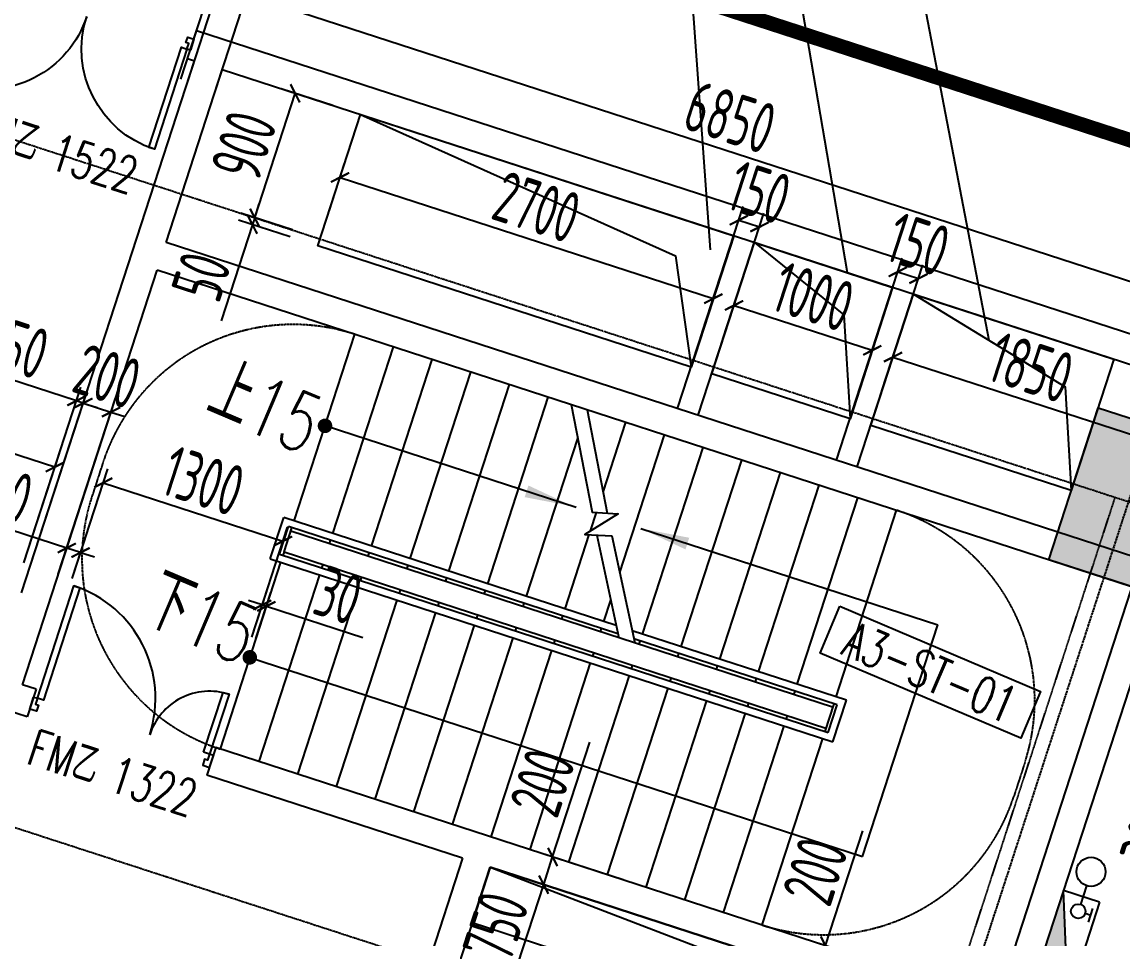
# Model space of a CAD drawing. Extents: x 11778731 to 12007717, y -6694179 to -6363962.
# Drawn here: x 11915117 to 11922685, y -6389987 to -6383683 of the extents above; entities that cross this region are included whole.
import ezdxf
from ezdxf.enums import TextEntityAlignment as Align
from ezdxf.xclip import XClip

# ---------------------------------------------------------------- set-up
doc = ezdxf.new("R2010")
doc.units = 0
doc.header["$LTSCALE"] = 10
doc.header["$MEASUREMENT"] = 0
doc.header["$XCLIPFRAME"] = 0
for name, pattern in [('A3-RG-axis-100$0$CENTER', [2, 1.25, -0.25, 0.25, -0.25]), ('A3-RI-3F$0$DASHED2', [0.375, 0.25, -0.125]), ('A3-RV-3F$0$HIDDEN2', [0.1875, 0.125, -0.0625]), ('DASHED2', [0.375, 0.25, -0.125])]:
    doc.linetypes.add(name, pattern=pattern)
for name, color, linetype in [('A-CLOD', 200, 'Continuous'), ('A3-RB-3F-100$0$A-DIMS-100', 1, 'Continuous'), ('A3-RG-axis-100$0$A-GRID', 1, 'A3-RG-axis-100$0$CENTER'), ('A3-RI-3F$0$$7$A-DIMS-100', 1, 'Continuous'), ('A3-RI-3F$0$A-DOOR', 32, 'Continuous'), ('A3-RI-3F$0$A-WALL', 7, 'Continuous'), ('A3-RM-3F$0$0P-FE-FH-P', 41, 'A3-RM-3F$0$YJdef_FE-FH_LINE_F'), ('A3-RM-3F$0$0P-FE-FH-V', 141, 'Continuous'), ('A3-RM-3F$0$0P-FE-HY', 141, 'Continuous'), ('A3-RM-3F$0$A-EQPM', 55, 'Continuous'), ('A3-RS-1F$0$A-HATH-GRAY', 8, 'Continuous'), ('A3-RS-1F$0$A-WALL', 7, 'Continuous'), ('A3-RV-3F$0$A-STRS', 50, 'Continuous'), ('A3-RV-3F$0$A-STRS-HRAL', 80, 'Continuous'), ('A3-RV-3F$0$A-SYMB-STRS', 1, 'Continuous'), ('A3-SYMB-3F-100$0$A-SYMB', 4, 'Continuous'), ('A3-SYMB-3F-100$0$A-SYMB-DOOR', 3, 'Continuous'), ('A3-SYMB-3F-100$0$A-SYMB-DOOR1', 3, 'Continuous'), ('A3-SYMB-3F-100$0$A-SYMB-DOOR2', 3, 'Continuous'), ('A3-SYMB-3F-100$0$A-SYMB-DOOR3', 3, 'Continuous'), ('A3-SYMB-3F-100$0$A-SYMB-NAME', 4, 'Continuous'), ('A3-SYMB-3F-100$0$A-SYMB-NAME-E', 4, 'Continuous'), ('A3-SYMB-3F-100$0$A-SYMB-NUMB-T', 4, 'Continuous'), ('A3-SYMB-3F-100$0$A-SYMB-STRS', 1, 'Continuous')]:
    doc.layers.add(name, color=color, linetype=linetype)
doc.layers.add('A3-RI-3F$0$A-X-CHEK', color=6, linetype='A3-RI-3F$0$DASHED2', plot=False)
doc.styles.add('A3-RB-3F-100$0$XD2008', font='xd-hzs.shx', dxfattribs={"width": 0.7, "bigfont": 'xd-hztxt.shx'})
doc.styles.add('A3-RM-3F$0$hz1', font='hzs.shx', dxfattribs={"width": 0.75, "bigfont": 'hztxt.shx'})
doc.styles.add('A3-SYMB-3F-100$0$ECADI-TXT', font='simplex.shx', dxfattribs={"bigfont": 'hztxt.shx'})
doc.styles.add('A3-SYMB-3F-100$0$XD2008', font='hzs.shx', dxfattribs={"width": 0.7, "bigfont": 'hztxt.shx'})
doc.linetypes.add('A3-RM-3F$0$YJdef_FE-FH_LINE_F', pattern='A,4,-0.2,["F",A3-RM-3F$0$hz1,S=0.2,R=0,X=-0.1,Y=-0.1],-0.1', length=4.3)
doc.dimstyles.new('A3-RB-3F-100$0$XD100$0', dxfattribs={"dimscale": 100, "dimtxt": 3.5, "dimasz": 1, "dimexe": 1, "dimexo": 2, "dimgap": 0.5, "dimtad": 1, "dimdec": 0, "dimdsep": 46, "dimtxsty": 'A3-RB-3F-100$0$XD2008', "dimblk1": 'A3-RB-3F-100$0$_ARCHTICK', "dimblk2": 'A3-RB-3F-100$0$_ARCHTICK', "dimsah": 1, "dimcen": 2.5, "dimclrt": 4, "dimaunit": 1, "dimadec": 0, "dimazin": 0, "dimtfac": 1, "dimtdec": 0, "dimtix": 1, "dimtmove": 0, "dimatfit": 3, "dimfxl": 0, "dimtolj": 1, "dimtzin": 0, "dimarcsym": 0})

# ---------------------------------------------------------------- blocks, each defined once
blk = doc.blocks.new('A3-RV-3F')
at = {"layer": 'A3-RV-3F$0$A-STRS'}
for p, q in [((11916989.6, -6387116.2), (11917406.8, -6385832.3)), ((11917255.9, -6387202.7), (11917673.1, -6385918.8)), ((11917522.2, -6387289.3), (11917939.4, -6386005.3)), ((11917788.5, -6387375.8), (11918205.7, -6386091.9)), ((11918054.8, -6387462.3), (11918472, -6386178.4)), ((11918321.1, -6387548.8), (11918738.2, -6386264.9)), ((11919114.8, -6386918.1), (11919270.8, -6386438)), ((11918587.4, -6387635.4), (11918940.3, -6386549.1)), ((11919229.7, -6387470.7), (11919537.1, -6386524.5)), ((11919386.2, -6387894.9), (11919803.4, -6386611)), ((11919652.5, -6387981.5), (11920069.7, -6386697.5)), ((11919918.8, -6388068), (11920336, -6386784)), ((11920185.1, -6388154.5), (11920602.3, -6386870.5)), ((11920451.4, -6388241), (11920868.6, -6386957.1)), ((11919028, -6387185.4), (11919069.1, -6387059)), ((11920717.7, -6388327.6), (11921134.9, -6387043.6)), ((11916920.1, -6387330.2), (11916974.1, -6387163.8)), ((11920694.6, -6388398.9), (11916966.4, -6387187.6)), ((11917232.7, -6387274.1), (11917240.4, -6387250.3)), ((11918853.7, -6387721.9), (11919019.7, -6387210.9)), ((11916920.1, -6387330.2), (11916912.3, -6387354)), ((11916920.1, -6387330.2), (11920648.2, -6388541.6)), ((11917499, -6387360.6), (11917506.7, -6387336.8)), ((11916896.9, -6387401.5), (11916479.7, -6388685.5)), ((11917186.4, -6387416.7), (11917178.6, -6387440.5)), ((11917163.2, -6387488.1), (11916746, -6388772)), ((11917765.3, -6387447.1), (11917773, -6387423.3)), ((11917452.6, -6387503.3), (11917444.9, -6387527)), ((11918031.6, -6387533.6), (11918039.3, -6387509.9)), ((11917429.5, -6387574.6), (11917012.3, -6388858.5)), ((11917718.9, -6387589.8), (11917711.2, -6387613.6)), ((11918297.9, -6387620.2), (11918305.6, -6387596.4)), ((11917695.8, -6387661.1), (11917278.6, -6388945)), ((11917985.2, -6387676.3), (11917977.5, -6387700.1)), ((11918564.2, -6387706.7), (11918571.9, -6387682.9)), ((11919120, -6387808.4), (11919167.9, -6387661)), ((11917962.1, -6387747.6), (11917544.9, -6389031.6)), ((11918251.5, -6387762.8), (11918243.8, -6387786.6)), ((11918830.5, -6387793.2), (11918838.2, -6387769.4)), ((11918228.4, -6387834.2), (11917811.2, -6389118.1)), ((11918517.8, -6387849.4), (11918510.1, -6387873.1)), ((11919096.8, -6387879.7), (11919104.5, -6387856)), ((11918494.7, -6387920.7), (11918077.5, -6389204.6)), ((11918784.1, -6387935.9), (11918776.4, -6387959.7)), ((11919363.1, -6387966.3), (11919370.8, -6387942.5)), ((11918761, -6388007.2), (11918343.8, -6389291.1)), ((11919050.4, -6388022.4), (11919042.7, -6388046.2)), ((11919027.2, -6388093.7), (11918610.1, -6389377.7)), ((11919629.4, -6388052.8), (11919637.1, -6388029)), ((11919316.7, -6388108.9), (11919309, -6388132.7)), ((11919895.7, -6388139.3), (11919903.4, -6388115.5)), ((11919293.5, -6388180.3), (11918876.4, -6389464.2)), ((11919583, -6388195.5), (11919575.3, -6388219.2)), ((11920162, -6388225.8), (11920169.7, -6388202.1)), ((11919559.8, -6388266.8), (11919142.7, -6389550.7)), ((11919849.3, -6388282), (11919841.6, -6388305.8)), ((11920428.3, -6388312.4), (11920436, -6388288.6)), ((11919826.1, -6388353.3), (11919409, -6389637.2)), ((11920115.6, -6388368.5), (11920107.9, -6388392.3)), ((11920702.3, -6388375.1), (11920640.5, -6388565.3)), ((11920092.4, -6388439.8), (11919675.3, -6389723.8)), ((11920381.9, -6388455), (11920374.2, -6388478.8)), ((11920358.7, -6388526.4), (11919941.6, -6389810.3)), ((11920625, -6388612.9), (11920207.8, -6389896.8))]:
    blk.add_line(p, q, dxfattribs=at)
at = {"layer": 'A3-RV-3F$0$A-STRS-HRAL'}
for p, q in [((11916825.6, -6387378.4), (11916918.3, -6387093)), ((11919205.1, -6387836.1), (11916918.3, -6387093)), ((11916888.6, -6387346.3), (11916950.4, -6387156)), ((11919217.1, -6387892.6), (11916950.4, -6387156)), ((11916825.6, -6387378.4), (11920696.4, -6388636.1)), ((11916888.6, -6387346.3), (11920664.2, -6388573.1)), ((11920789.1, -6388350.7), (11919314.9, -6387871.8)), ((11920726.1, -6388382.8), (11919326.9, -6387928.2)), ((11920664.2, -6388573.1), (11920726.1, -6388382.8)), ((11920696.4, -6388636.1), (11920789.1, -6388350.7))]:
    blk.add_line(p, q, dxfattribs=at)
at = {"layer": 'A3-RV-3F$0$A-SYMB-STRS'}
for p, q in [((11919004.5, -6386351.4), (11919143, -6387062.8)), ((11919374.8, -6387168.3), (11921417.6, -6387832.1)), ((11919072.8, -6387213.7), (11919223.1, -6387920.8)), ((11920900, -6389425.1), (11921417.6, -6387832.1)), ((11916684.4, -6388055.4), (11920900, -6389425.1))]:
    blk.add_line(p, q, dxfattribs=at)
at = {"layer": 'A3-RV-3F$0$A-SYMB-STRS', "extrusion": (-6.50523e-09, -1.85925e-09, -1)}
blk.add_line((11918928.9, -6387023.4), (11917202, -6386462.4), dxfattribs=at)
at = {"layer": 'A3-RV-3F$0$A-SYMB-STRS', "linetype": 'A3-RV-3F$0$HIDDEN2'}
for points in [[(11917406.8, -6385832.3, 0.414216), (11915674.1, -6386715.1), (11915596.9, -6386952.9, 0.414216), (11916479.7, -6388685.5)], [(11921134.9, -6387043.6, -0.414216), (11922017.7, -6388776.2), (11921940.4, -6389014, -0.414216), (11920207.8, -6389896.8)]]:
    blk.add_lwpolyline(points, format="xyb", dxfattribs=at)
at = {"layer": 'A3-RV-3F$0$A-SYMB-STRS'}
blk.add_lwpolyline([(11918894.7, -6386315.8), (11919039.6, -6387057.4), (11919217.8, -6387066.8), (11918989.7, -6387209.3), (11919176.2, -6387219.1), (11919332.9, -6387956.5)], dxfattribs=at)
at = {"layer": 'A3-RV-3F$0$A-SYMB-STRS', "extrusion": (-1.20972e-14, 6.84426e-15, -1), "const_width": 50, "elevation": 0}
for points in [[(-11917203.8, -6386487.3, -1), (-11917200.3, -6386437.4, -1)], [(-11916686.2, -6388080.3, -1), (-11916682.6, -6388030.4, -1)]]:
    blk.add_lwpolyline(points, format="xyb", close=True, dxfattribs=at)
at = {"layer": 'A3-RV-3F$0$A-SYMB-STRS', "extrusion": (4.16997e-09, -5.32784e-09, -1)}
blk.add_solid([(-11918575.5, -6386952.9, 0.1), (-11918601.5, -6386872.8, 0.1), (-11918908.8, -6387016.9, 0.1)], dxfattribs=at)
at = {"layer": 'A3-RV-3F$0$A-SYMB-STRS', "extrusion": (-6.50521e-09, -1.85922e-09, -1)}
blk.add_solid([(-11919682, -6387312.4, -0.1), (-11919708, -6387232.4, -0.1), (-11919374.8, -6387168.3, -0.1)], dxfattribs=at)
blk = doc.blocks.new('A3-RI-3F$0$J-子母门-1300')
for points in [[(-72.9, 86.7), (-72.9, 899.2), (-29.6, 899.2), (-29.6, 86.7)], [(1129.6, 86.7), (1129.6, 520), (1172.9, 520), (1172.9, 86.7)], [(-100, 86.7), (-72.9, 86.7), (-72.9, 43.3), (-51.2, 43.3), (-51.2, 0), (-100, 0)], [(1200, 86.7), (1172.9, 86.7), (1172.9, 43.3), (1151.2, 43.3), (1151.2, 0), (1200, 0)]]:
    blk.add_lwpolyline(points, close=True)
for centre, radius, start, end in [((-72.9, 86.7), 812.5, 0, 90), ((1172.9, 86.7), 433.3, 90, 180)]:
    blk.add_arc(centre, radius, start, end)
blk = doc.blocks.new('A3-RI-3F$0$J-双扇门-1500')
for points in [[(25, 80), (25, 805), (65, 805), (65, 80)], [(1475, 80), (1475, 805), (1435, 805), (1435, 80)], [(0, 80), (25, 80), (25, 40), (45, 40), (45, 0), (0, 0)], [(1500, 80), (1475, 80), (1475, 40), (1455, 40), (1455, 0), (1500, 0)]]:
    blk.add_lwpolyline(points, close=True)
for centre, start, end in [((25, 80), 0, 90), ((1475, 80), 90, 180)]:
    blk.add_arc(centre, 725, start, end)
blk = doc.blocks.new('A3-RI-3F')
at = {"layer": 'A3-RI-3F$0$$7$A-DIMS-100'}
blk.add_line((11919627.4, -6386343.5), (11920013.7, -6385154.7), dxfattribs=at)
at = {"layer": 'A3-RI-3F$0$A-WALL'}
for p, q in [((11916257, -6383934.1), (11916318.8, -6383743.9)), ((11923451.8, -6386061.5), (11916318.8, -6383743.9)), ((11916257, -6383934.1), (11916304.6, -6383949.6)), ((11915114.9, -6387611.1), (11916304.6, -6383949.6)), ((11916108.5, -6385200.2), (11916494.8, -6384011.4)), ((11923199.8, -6386189.9), (11916494.8, -6384011.4)), ((11923003.7, -6387440.6), (11916108.5, -6385200.2)), ((11919770.1, -6386389.9), (11920156.4, -6385201.1)), ((11915119.7, -6388243.6), (11916046.7, -6385390.4)), ((11922751.7, -6387569), (11916046.7, -6385390.4)), ((11920721.2, -6386698.9), (11921107.4, -6385510.1)), ((11920863.8, -6386745.3), (11921250.1, -6385556.5)), ((11923451.8, -6386061.5), (11921515, -6392022.3)), ((11923199.8, -6386189.9), (11921824.6, -6390422.1)), ((11915214.8, -6388274.5), (11915119.7, -6388243.6)), ((11915214.8, -6388274.5), (11915153, -6388464.7)), ((11915153, -6388464.7), (11914867.7, -6388372)), ((11916451.2, -6388676.2), (11916389.4, -6388866.4)), ((11921824.6, -6390422.1), (11916451.2, -6388676.2)), ((11918148.8, -6389438.1), (11916389.4, -6388866.4)), ((11918148.8, -6389438.1), (11917522.8, -6391364.6)), ((11918339, -6389499.9), (11917725, -6391389.6)), ((11921762.8, -6390612.4), (11918339, -6389499.9))]:
    blk.add_line(p, q, dxfattribs=at)
at = {"layer": 'A3-RI-3F$0$A-X-CHEK'}
for p, q in [((11922636.4, -6386953.2), (11921245.8, -6391233)), ((11923111.9, -6387107.7), (11921721.4, -6391387.5))]:
    blk.add_line(p, q, dxfattribs=at)
at = {"layer": 'A3-RI-3F$0$A-DOOR', "xscale": -1, "rotation": 162.0000000028949}
blk.add_blockref('A3-RI-3F$0$J-双扇门-1500', (11914873.7, -6383337.4), dxfattribs=at)
at = {"layer": 'A3-RI-3F$0$A-DOOR', "rotation": 342.0000000015846}
blk.add_blockref('A3-RI-3F$0$J-子母门-1300', (11915265.6, -6388441.7), dxfattribs=at)
blk = doc.blocks.new('A3-RG-axis-100')
at = {"layer": 'A3-RG-axis-100$0$A-GRID'}
for p, q in [((11921340.9, -6391263.8), (11928075.2, -6370537.5)), ((11908160.7, -6382249.8), (12003495.5, -6413225.9)), ((11907916.9, -6386902.1), (12002104.9, -6417505.7))]:
    blk.add_line(p, q, dxfattribs=at)
blk = doc.blocks.new('A3-SYMB-3F-100$0$ECADI-TAG-NAME')
at = {"layer": 'A3-SYMB-3F-100$0$A-SYMB-NAME', "style": 'A3-SYMB-3F-100$0$ECADI-TXT', "width": 0.7}
blk.add_attdef('CHINESENAME', (1.855, 1.528), '', height=4, dxfattribs=at)
at = {"layer": 'A3-SYMB-3F-100$0$A-SYMB-NAME-E', "style": 'A3-SYMB-3F-100$0$ECADI-TXT', "width": 0.7}
blk.add_attdef('ENGLISHLOW', (2.183, 6.956), '', height=2.5, dxfattribs=at)
blk = doc.blocks.new('A3-SYMB-3F-100$0$ECADI-TAG-DOOR')
at = {"layer": 'A3-SYMB-3F-100$0$A-SYMB-DOOR', "style": 'A3-SYMB-3F-100$0$ECADI-TXT', "width": 0.7}
for tag, p in [('门窗主编号1', (-6.414, 7.257)), ('门窗主编号2', (2.085, 7.257))]:
    blk.add_attdef(tag, p, '', height=2.5, dxfattribs=at)
at = {"layer": 'A3-SYMB-3F-100$0$A-SYMB-DOOR', "style": 'A3-SYMB-3F-100$0$ECADI-TXT', "width": 0.7, "flags": 1}
for tag, p in [('洞口尺寸(宽X高)', (-6.416, 1.62)), ('备注', (-6.394, -1.213))]:
    blk.add_attdef(tag, p, '', height=2.5, dxfattribs=at)
at = {"layer": 'A3-SYMB-3F-100$0$A-SYMB-DOOR1', "style": 'A3-SYMB-3F-100$0$ECADI-TXT', "width": 0.7}
blk.add_attdef('门窗辅编号1', (-6.414, 4.413), '', height=2.5, dxfattribs=at)
at = {"layer": 'A3-SYMB-3F-100$0$A-SYMB-DOOR2', "style": 'A3-SYMB-3F-100$0$ECADI-TXT', "width": 0.7}
blk.add_attdef('门窗辅编号2', (-2.861, 4.413), '', height=2.5, dxfattribs=at)
at = {"layer": 'A3-SYMB-3F-100$0$A-SYMB-DOOR3', "style": 'A3-SYMB-3F-100$0$ECADI-TXT', "width": 0.7}
blk.add_attdef('门窗辅编号3', (2.323, 4.413), '', height=2.5, dxfattribs=at)
blk = doc.blocks.new('A3-SYMB-3F-100$0$ECADI-TAG-HGHT（国标）')
at = {"color": 1}
blk.add_line((-2.121, 2.121), (11.768, 2.121), dxfattribs=at)
at = {"color": 1, "const_width": 0.5}
blk.add_lwpolyline([(-2.121, 2.121), (0, 0), (2.121, 2.121)], dxfattribs=at)
at = {"color": 1}
blk.add_point((-1.481, 4.6), dxfattribs=at)
at = {"style": 'A3-SYMB-3F-100$0$XD2008', "width": 0.7}
blk.add_attdef('FL', text='', height=3, dxfattribs=at).set_placement((-2.689, 2.967), align=Align.RIGHT)
for tag, p in [('F.F.L.', (2.284, 2.967)), ('T.O.S.', (2.284, -1.104))]:
    blk.add_attdef(tag, p, '', height=3, dxfattribs=at)
blk = doc.blocks.new('A3-SYMB-3F-100$0$ECADI-TAG-CODE')
at = {"layer": 'A3-SYMB-3F-100$0$A-SYMB-NUMB-T', "color": 1}
blk.add_lwpolyline([(0, 3.5), (15, 3.5), (15, 0), (0, 0)], close=True, dxfattribs=at)
at = {"layer": 'A3-SYMB-3F-100$0$A-SYMB-NUMB-T', "style": 'A3-SYMB-3F-100$0$ECADI-TXT', "width": 0.7}
blk.add_attdef('CODE', text='', height=2.5, dxfattribs=at).set_placement((7.5, 1.75), align=Align.MIDDLE_CENTER)
blk = doc.blocks.new('A3-SYMB-3F-100')
at = {"layer": 'A3-SYMB-3F-100$0$A-SYMB'}
for points in [[(11921772.1, -6385875.2), (11920929.6, -6381490.1), (11918691.2, -6380540)], [(11920797.1, -6385409.3), (11920284.6, -6382412.7), (11918046.3, -6381462.6)], [(11919854.5, -6385250.6), (11919720.8, -6383401.7), (11917482.4, -6382451.5)]]:
    blk.add_lwpolyline(points, dxfattribs=at)
at = {"layer": 'A3-SYMB-3F-100$0$A-SYMB', "xscale": 100.0000000100172, "yscale": 100.0000000002328, "zscale": 100, "rotation": 337}
blk.add_blockref('A3-SYMB-3F-100$0$ECADI-TAG-CODE', (11920607.5, -6388026.2), dxfattribs=at).add_auto_attribs({'CODE': 'A3-ST-01'})
at = {"layer": 'A3-SYMB-3F-100$0$A-SYMB'}
ref = blk.add_blockref('A3-SYMB-3F-100$0$ECADI-TAG-HGHT（国标）', (11914100.9, -6390127), dxfattribs=dict(at, xscale=100, yscale=100.0000000002328, rotation=337))
ref.add_attrib('F.F.L.', '9.450', (11914066.1, -6389789.9), dxfattribs={"layer": '0', "height": 300, "rotation": 337, "style": 'A3-SYMB-3F-100$0$XD2008', "width": 0.7})
at = {"layer": 'A3-SYMB-3F-100$0$A-SYMB-DOOR'}
ref = blk.add_blockref('A3-SYMB-3F-100$0$ECADI-TAG-DOOR', (11915190.1, -6385414.7, -333.3), dxfattribs=dict(at, xscale=99.99999999997296, yscale=100, zscale=100, rotation=342))
ref.add_attrib('门窗主编号1', 'FM乙', dxfattribs={"height": 250, "rotation": 342, "style": 'A3-SYMB-3F-100$0$ECADI-TXT', "width": 0.7}).set_placement((11915196.5, -6384650.9, -333.3), align=Align.RIGHT)
ref.add_attrib('门窗主编号2', '1522', (11915289.2, -6384685.5), dxfattribs={"height": 250, "rotation": 342, "style": 'A3-SYMB-3F-100$0$ECADI-TXT', "width": 0.7})
ref = blk.add_blockref('A3-SYMB-3F-100$0$ECADI-TAG-DOOR', (11915598.7, -6389699.1), dxfattribs=dict(at, xscale=99.99999999997296, yscale=100, zscale=100, rotation=342))
ref.add_attrib('门窗主编号1', 'FM乙', dxfattribs={"height": 250, "rotation": 342, "style": 'A3-SYMB-3F-100$0$ECADI-TXT', "width": 0.7}).set_placement((11915605.1, -6388935.3), align=Align.RIGHT)
ref.add_attrib('门窗主编号2', '1322', (11915697.9, -6388969.9, 333.3), dxfattribs={"height": 250, "rotation": 342, "style": 'A3-SYMB-3F-100$0$ECADI-TXT', "width": 0.7})
at = {"layer": 'A3-SYMB-3F-100$0$A-SYMB-STRS'}
ref = blk.add_blockref('A3-SYMB-3F-100$0$ECADI-TAG-NAME', (11916134.8, -6386435, 0), dxfattribs=dict(at, xscale=100, yscale=99.99999999999999, rotation=337))
ref.add_attrib('CHINESENAME', '上15', (11916365.3, -6386366.9, 0), dxfattribs={"height": 400, "rotation": 337, "style": 'A3-SYMB-3F-100$0$ECADI-TXT', "oblique": 360, "width": 0.7})
ref = blk.add_blockref('A3-SYMB-3F-100$0$ECADI-TAG-NAME', (11915699.2, -6387886, 0), dxfattribs=dict(at, xscale=100, yscale=99.99999999999999, rotation=337))
ref.add_attrib('CHINESENAME', '下15', (11915929.7, -6387817.9, 0), dxfattribs={"height": 400, "rotation": 337, "style": 'A3-SYMB-3F-100$0$ECADI-TXT', "oblique": 360, "width": 0.7})
blk = doc.blocks.new('A3-RB-3F-100$0$_ARCHTICK')
at = {"color": 0, "linetype": 'ByBlock', "const_width": 0.15}
blk.add_lwpolyline([(-0.5, -0.5), (0.5, 0.5)], dxfattribs=at)
blk = doc.blocks.new('*D1303')
at = {"layer": 'A3-RB-3F-100$0$A-DIMS-100', "color": 0, "lineweight": -2}
for p, q in [((11914784.1, -6383613.2), (11915029.5, -6382858.2)), ((11914998.6, -6382953.3), (11916425.1, -6383416.8)), ((11916210.7, -6384076.8), (11916456, -6383321.7))]:
    blk.add_line(p, q, dxfattribs=at)
at = {"layer": 'A3-RB-3F-100$0$A-DIMS-100', "color": 0, "lineweight": -2, "xscale": 100, "yscale": 100, "zscale": 100}
for p, rotation in [((11914998.6, -6382953.3), 161.9998700625642), ((11916425.1, -6383416.8), 341.9998700625642)]:
    blk.add_blockref('A3-RB-3F-100$0$_ARCHTICK', p, dxfattribs=dict(at, rotation=rotation))
at = {"layer": 'A3-RB-3F-100$0$A-DIMS-100', "color": 4, "insert": (11915781.4, -6382971), "char_height": 350, "attachment_point": 5, "rotation": 341.99987, "style": 'A3-RB-3F-100$0$XD2008'}
blk.add_mtext('\\A1;1500', dxfattribs=at)
blk = doc.blocks.new('*D1304')
at = {"layer": 'A3-RB-3F-100$0$A-DIMS-100', "color": 0, "lineweight": -2}
for p, q in [((11916573.1, -6382961.5), (11915910.5, -6382746.2)), ((11916210.7, -6384076.8), (11916604, -6382866.4)), ((11916258.2, -6384092.2), (11916651.5, -6382881.9)), ((11916620.6, -6382977), (11916573.1, -6382961.5)), ((11916620.6, -6382977), (11916715.7, -6383007.9))]:
    blk.add_line(p, q, dxfattribs=at)
at = {"layer": 'A3-RB-3F-100$0$A-DIMS-100', "color": 0, "lineweight": -2, "xscale": 100, "yscale": 100, "zscale": 100}
for p, rotation in [((11916573.1, -6382961.5), 341.9999999986656), ((11916620.6, -6382977), 161.9999999986657)]:
    blk.add_blockref('A3-RB-3F-100$0$_ARCHTICK', p, dxfattribs=dict(at, rotation=rotation))
at = {"layer": 'A3-RB-3F-100$0$A-DIMS-100', "color": 4, "insert": (11916216.2, -6382609), "char_height": 350, "attachment_point": 5, "rotation": 342, "style": 'A3-RB-3F-100$0$XD2008'}
blk.add_mtext('\\A1;50', dxfattribs=at)
blk = doc.blocks.new('*D1305')
at = {"layer": 'A3-RB-3F-100$0$A-DIMS-100', "color": 0, "lineweight": -2}
for p, q in [((11916258.2, -6384092.2), (11916651.5, -6382881.9)), ((11916448.5, -6384154), (11916841.7, -6382943.7)), ((11916620.6, -6382977), (11916525.5, -6382946.1)), ((11916620.6, -6382977), (11916810.8, -6383038.8)), ((11916810.8, -6383038.8), (11916905.9, -6383069.7))]:
    blk.add_line(p, q, dxfattribs=at)
at = {"layer": 'A3-RB-3F-100$0$A-DIMS-100', "color": 0, "lineweight": -2, "xscale": 100, "yscale": 100, "zscale": 100}
for p, rotation in [((11916620.6, -6382977), 341.9999999986507), ((11916810.8, -6383038.8), 161.9999999986507)]:
    blk.add_blockref('A3-RB-3F-100$0$_ARCHTICK', p, dxfattribs=dict(at, rotation=rotation))
at = {"layer": 'A3-RB-3F-100$0$A-DIMS-100', "color": 4, "insert": (11916785.3, -6382793.9), "char_height": 350, "attachment_point": 5, "rotation": 342, "style": 'A3-RB-3F-100$0$XD2008'}
blk.add_mtext('\\A1;200', dxfattribs=at)
blk = doc.blocks.new('*D1306')
at = {"layer": 'A3-RB-3F-100$0$A-DIMS-100', "color": 0, "lineweight": -2}
for p, q in [((11916448.5, -6384154), (11916693.8, -6383398.9)), ((11916662.9, -6383494), (11923177.6, -6385610.8)), ((11922963.2, -6386270.8), (11923208.5, -6385515.7))]:
    blk.add_line(p, q, dxfattribs=at)
at = {"layer": 'A3-RB-3F-100$0$A-DIMS-100', "color": 0, "lineweight": -2, "xscale": 100, "yscale": 100, "zscale": 100}
for p, rotation in [((11916662.9, -6383494), 161.9999999986623), ((11923177.6, -6385610.8), 341.9999999986623)]:
    blk.add_blockref('A3-RB-3F-100$0$_ARCHTICK', p, dxfattribs=dict(at, rotation=rotation))
at = {"layer": 'A3-RB-3F-100$0$A-DIMS-100', "color": 4, "insert": (11919989.8, -6384338.4), "char_height": 350, "attachment_point": 5, "rotation": 342, "style": 'A3-RB-3F-100$0$XD2008'}
blk.add_mtext('\\A1;6850', dxfattribs=at)
blk = doc.blocks.new('*D965')
at = {"layer": 'A3-RB-3F-100$0$A-DIMS-100', "color": 0, "lineweight": -2}
for p, q in [((11923132.2, -6387692.6), (11923690.7, -6387874.1)), ((11922668.6, -6390696.4), (11923595.6, -6387843.2)), ((11922205.1, -6390545.8), (11922763.7, -6390727.3))]:
    blk.add_line(p, q, dxfattribs=at)
at = {"layer": 'A3-RB-3F-100$0$A-DIMS-100', "color": 0, "lineweight": -2, "xscale": 100, "yscale": 100, "zscale": 100}
for p, rotation in [((11923595.6, -6387843.2), 71.99999999980696), ((11922668.6, -6390696.4), 251.9999999998069)]:
    blk.add_blockref('A3-RB-3F-100$0$_ARCHTICK', p, dxfattribs=dict(at, rotation=rotation))
at = {"layer": 'A3-RB-3F-100$0$A-DIMS-100', "color": 4, "insert": (11922918.1, -6389200.2), "char_height": 350, "attachment_point": 5, "rotation": 72, "style": 'A3-RB-3F-100$0$XD2008'}
blk.add_mtext('\\A1;3000', dxfattribs=at)
blk = doc.blocks.new('*D969')
at = {"layer": 'A3-RB-3F-100$0$A-DIMS-100', "color": 0, "lineweight": -2}
for p, q in [((11913702.6, -6386941.9), (11913947.9, -6386186.9)), ((11913917, -6386282), (11915343.6, -6386745.5)), ((11915129.1, -6387405.5), (11915374.5, -6386650.4))]:
    blk.add_line(p, q, dxfattribs=at)
at = {"layer": 'A3-RB-3F-100$0$A-DIMS-100', "color": 0, "lineweight": -2, "xscale": 100, "yscale": 100, "zscale": 100}
for p, rotation in [((11913917, -6386282), 161.9998700625642), ((11915343.6, -6386745.5), 341.9998700625642)]:
    blk.add_blockref('A3-RB-3F-100$0$_ARCHTICK', p, dxfattribs=dict(at, rotation=rotation))
at = {"layer": 'A3-RB-3F-100$0$A-DIMS-100', "color": 4, "insert": (11914699.8, -6386299.7), "char_height": 350, "attachment_point": 5, "rotation": 341.99987, "style": 'A3-RB-3F-100$0$XD2008'}
blk.add_mtext('\\A1;1500', dxfattribs=at)
blk = doc.blocks.new('*D970')
at = {"layer": 'A3-RB-3F-100$0$A-DIMS-100', "color": 0, "lineweight": -2}
for p, q in [((11915491.5, -6386290.2), (11914828.9, -6386074.9)), ((11915129.1, -6387405.5), (11915522.4, -6386195.1)), ((11915176.7, -6387420.9), (11915570, -6386210.6)), ((11915539.1, -6386305.7), (11915491.5, -6386290.2)), ((11915539.1, -6386305.7), (11915634.2, -6386336.6))]:
    blk.add_line(p, q, dxfattribs=at)
at = {"layer": 'A3-RB-3F-100$0$A-DIMS-100', "color": 0, "lineweight": -2, "xscale": 100, "yscale": 100, "zscale": 100}
for p, rotation in [((11915491.5, -6386290.2), 341.9999999986656), ((11915539.1, -6386305.7), 161.9999999986657)]:
    blk.add_blockref('A3-RB-3F-100$0$_ARCHTICK', p, dxfattribs=dict(at, rotation=rotation))
at = {"layer": 'A3-RB-3F-100$0$A-DIMS-100', "color": 4, "insert": (11915134.6, -6385937.7), "char_height": 350, "attachment_point": 5, "rotation": 342, "style": 'A3-RB-3F-100$0$XD2008'}
blk.add_mtext('\\A1;50', dxfattribs=at)
blk = doc.blocks.new('*D936')
at = {"layer": 'A3-RB-3F-100$0$A-DIMS-100', "color": 0, "lineweight": -2}
for p, q in [((11915176.7, -6387420.9), (11915570, -6386210.6)), ((11915366.9, -6387482.7), (11915760.2, -6386272.4)), ((11915539.1, -6386305.7), (11915444, -6386274.8)), ((11915539.1, -6386305.7), (11915729.3, -6386367.5)), ((11915729.3, -6386367.5), (11915824.4, -6386398.4))]:
    blk.add_line(p, q, dxfattribs=at)
at = {"layer": 'A3-RB-3F-100$0$A-DIMS-100', "color": 0, "lineweight": -2, "xscale": 100, "yscale": 100, "zscale": 100}
for p, rotation in [((11915539.1, -6386305.7), 341.9999999986507), ((11915729.3, -6386367.5), 161.9999999986507)]:
    blk.add_blockref('A3-RB-3F-100$0$_ARCHTICK', p, dxfattribs=dict(at, rotation=rotation))
at = {"layer": 'A3-RB-3F-100$0$A-DIMS-100', "color": 4, "insert": (11915703.7, -6386122.6), "char_height": 350, "attachment_point": 5, "rotation": 342, "style": 'A3-RB-3F-100$0$XD2008'}
blk.add_mtext('\\A1;200', dxfattribs=at)
blk = doc.blocks.new('*D944')
at = {"layer": 'A3-RB-3F-100$0$A-DIMS-100', "color": 0, "lineweight": -2}
for p, q in [((11915425.3, -6387303), (11914585.2, -6387030)), ((11915366.9, -6387482.7), (11915456.2, -6387207.9)), ((11915462, -6387513.6), (11915551.3, -6387238.8)), ((11915520.4, -6387333.9), (11915425.3, -6387303)), ((11915520.4, -6387333.9), (11915615.5, -6387364.8))]:
    blk.add_line(p, q, dxfattribs=at)
at = {"layer": 'A3-RB-3F-100$0$A-DIMS-100', "color": 0, "lineweight": -2, "xscale": 100, "yscale": 100, "zscale": 100}
for p, rotation in [((11915425.3, -6387303), 341.9999999472516), ((11915520.4, -6387333.9), 161.9999999472516)]:
    blk.add_blockref('A3-RB-3F-100$0$_ARCHTICK', p, dxfattribs=dict(at, rotation=rotation))
at = {"layer": 'A3-RB-3F-100$0$A-DIMS-100', "color": 4, "insert": (11914979.7, -6386921.6), "char_height": 350, "attachment_point": 5, "rotation": 342, "style": 'A3-RB-3F-100$0$XD2008'}
blk.add_mtext('\\A1;100', dxfattribs=at)
blk = doc.blocks.new('*D945')
at = {"layer": 'A3-RB-3F-100$0$A-DIMS-100', "color": 0, "lineweight": -2}
for p, q in [((11915462, -6387513.6), (11915707.4, -6386758.5)), ((11915676.4, -6386853.6), (11916912.8, -6387255.4)), ((11916698.4, -6387915.4), (11916943.7, -6387160.3))]:
    blk.add_line(p, q, dxfattribs=at)
at = {"layer": 'A3-RB-3F-100$0$A-DIMS-100', "color": 0, "lineweight": -2, "xscale": 100, "yscale": 100, "zscale": 100}
for p, rotation in [((11915676.4, -6386853.6), 161.9999999472118), ((11916912.8, -6387255.4), 341.9999999472118)]:
    blk.add_blockref('A3-RB-3F-100$0$_ARCHTICK', p, dxfattribs=dict(at, rotation=rotation))
at = {"layer": 'A3-RB-3F-100$0$A-DIMS-100', "color": 4, "insert": (11916364.2, -6386840.5), "char_height": 350, "attachment_point": 5, "rotation": 342, "style": 'A3-RB-3F-100$0$XD2008'}
blk.add_mtext('\\A1;1300', dxfattribs=at)
blk = doc.blocks.new('*D946')
at = {"layer": 'A3-RB-3F-100$0$A-DIMS-100', "color": 0, "lineweight": -2}
for p, q in [((11916698.4, -6387915.4), (11916800.9, -6387599.7)), ((11916726.9, -6387924.6), (11916829.5, -6387609)), ((11916770, -6387694.8), (11916674.9, -6387663.9)), ((11916770, -6387694.8), (11916798.6, -6387704.1)), ((11916798.6, -6387704.1), (11917461.1, -6387919.4))]:
    blk.add_line(p, q, dxfattribs=at)
at = {"layer": 'A3-RB-3F-100$0$A-DIMS-100', "color": 0, "lineweight": -2, "xscale": 100, "yscale": 100, "zscale": 100}
for p, rotation in [((11916770, -6387694.8), 341.9999999465398), ((11916798.6, -6387704.1), 161.9999999465398)]:
    blk.add_blockref('A3-RB-3F-100$0$_ARCHTICK', p, dxfattribs=dict(at, rotation=rotation))
at = {"layer": 'A3-RB-3F-100$0$A-DIMS-100', "color": 4, "insert": (11917294.5, -6387628.6), "char_height": 350, "attachment_point": 5, "rotation": 342, "style": 'A3-RB-3F-100$0$XD2008'}
blk.add_mtext('\\A1;30', dxfattribs=at)
blk = doc.blocks.new('*D949')
at = {"layer": 'A3-RB-3F-100$0$A-DIMS-100', "color": 0, "lineweight": -2}
for p, q in [((11919192.5, -6389777.3), (11918611.4, -6389588.5)), ((11918474.7, -6390332.7), (11918706.5, -6389619.4)), ((11918960.7, -6390490.6), (11918379.6, -6390301.8))]:
    blk.add_line(p, q, dxfattribs=at)
at = {"layer": 'A3-RB-3F-100$0$A-DIMS-100', "color": 0, "lineweight": -2, "xscale": 100, "yscale": 100, "zscale": 100}
for p, rotation in [((11918706.5, -6389619.4), 71.99810502977081), ((11918474.7, -6390332.7), 251.9981050297708)]:
    blk.add_blockref('A3-RB-3F-100$0$_ARCHTICK', p, dxfattribs=dict(at, rotation=rotation))
at = {"layer": 'A3-RB-3F-100$0$A-DIMS-100', "color": 4, "insert": (11918376.6, -6389906.5), "char_height": 350, "attachment_point": 5, "rotation": 71.99811, "style": 'A3-RB-3F-100$0$XD2008'}
blk.add_mtext('\\A1;750', dxfattribs=at)
blk = doc.blocks.new('*D950')
at = {"layer": 'A3-RB-3F-100$0$A-DIMS-100', "color": 0, "lineweight": -2}
for p, q in [((11918768.2, -6389429), (11919024.8, -6388639.6)), ((11919254.3, -6389587), (11918673.1, -6389398.1)), ((11918706.4, -6389619.4), (11918768.2, -6389429)), ((11919192.5, -6389777.3), (11918611.3, -6389588.4))]:
    blk.add_line(p, q, dxfattribs=at)
at = {"layer": 'A3-RB-3F-100$0$A-DIMS-100', "color": 0, "lineweight": -2, "xscale": 100, "yscale": 100, "zscale": 100}
for p, rotation in [((11918768.2, -6389429), 71.99810502977081), ((11918706.4, -6389619.4), 251.9981050297708)]:
    blk.add_blockref('A3-RB-3F-100$0$_ARCHTICK', p, dxfattribs=dict(at, rotation=rotation))
at = {"layer": 'A3-RB-3F-100$0$A-DIMS-100', "color": 4, "insert": (11918698, -6388917.2), "char_height": 350, "attachment_point": 5, "rotation": 71.99811, "style": 'A3-RB-3F-100$0$XD2008'}
blk.add_mtext('\\A1;200', dxfattribs=at)
blk = doc.blocks.new('*D839')
at = {"layer": 'A3-RB-3F-100$0$A-DIMS-100', "color": 0, "lineweight": -2}
for p, q in [((11916718.3, -6385030.3), (11916749.2, -6384935.2)), ((11916962.1, -6385162.1), (11916607.7, -6385046.9)), ((11916977.5, -6385114.5), (11916623.2, -6384999.4)), ((11916718.3, -6385030.3), (11916702.8, -6385077.8)), ((11916702.8, -6385077.8), (11916487.6, -6385740.4))]:
    blk.add_line(p, q, dxfattribs=at)
at = {"layer": 'A3-RB-3F-100$0$A-DIMS-100', "color": 0, "lineweight": -2, "xscale": 100, "yscale": 100, "zscale": 100}
for p, rotation in [((11916718.3, -6385030.3), 251.9999999992997), ((11916702.8, -6385077.8), 71.99999999929975)]:
    blk.add_blockref('A3-RB-3F-100$0$_ARCHTICK', p, dxfattribs=dict(at, rotation=rotation))
at = {"layer": 'A3-RB-3F-100$0$A-DIMS-100', "color": 4, "insert": (11916350.3, -6385434.7), "char_height": 350, "attachment_point": 5, "rotation": 72, "style": 'A3-RB-3F-100$0$XD2008'}
blk.add_mtext('\\A1;50', dxfattribs=at)
blk = doc.blocks.new('*D840')
at = {"layer": 'A3-RB-3F-100$0$A-DIMS-100', "color": 0, "lineweight": -2}
for p, q in [((11917255.7, -6384258.6), (11916901.3, -6384143.4)), ((11916718.3, -6385030.3), (11916996.4, -6384174.3)), ((11916977.5, -6385114.5), (11916623.2, -6384999.4))]:
    blk.add_line(p, q, dxfattribs=at)
at = {"layer": 'A3-RB-3F-100$0$A-DIMS-100', "color": 0, "lineweight": -2, "xscale": 100, "yscale": 100, "zscale": 100}
for p, rotation in [((11916996.4, -6384174.3), 71.99999999954689), ((11916718.3, -6385030.3), 251.9999999995469)]:
    blk.add_blockref('A3-RB-3F-100$0$_ARCHTICK', p, dxfattribs=dict(at, rotation=rotation))
at = {"layer": 'A3-RB-3F-100$0$A-DIMS-100', "color": 4, "insert": (11916643.4, -6384532.8), "char_height": 350, "attachment_point": 5, "rotation": 72, "style": 'A3-RB-3F-100$0$XD2008'}
blk.add_mtext('\\A1;900', dxfattribs=at)
blk = doc.blocks.new('*D841')
at = {"layer": 'A3-RB-3F-100$0$A-DIMS-100', "color": 0, "lineweight": -2}
for p, q in [((11921033.8, -6386222.2), (11921140.5, -6385893.8)), ((11921109.6, -6385988.9), (11922869.1, -6386560.5)), ((11922793.2, -6386793.9), (11922900, -6386465.4))]:
    blk.add_line(p, q, dxfattribs=at)
at = {"layer": 'A3-RB-3F-100$0$A-DIMS-100', "color": 0, "lineweight": -2, "xscale": 100, "yscale": 100, "zscale": 100}
for p, rotation in [((11921109.6, -6385988.9), 162.0002408722133), ((11922869.1, -6386560.5), 342.0002408722133)]:
    blk.add_blockref('A3-RB-3F-100$0$_ARCHTICK', p, dxfattribs=dict(at, rotation=rotation))
at = {"layer": 'A3-RB-3F-100$0$A-DIMS-100', "color": 4, "insert": (11922058.9, -6386060.7), "char_height": 350, "attachment_point": 5, "rotation": 342.00024, "style": 'A3-RB-3F-100$0$XD2008'}
blk.add_mtext('\\A1;1850', dxfattribs=at)
blk = doc.blocks.new('*D842')
at = {"layer": 'A3-RB-3F-100$0$A-DIMS-100', "color": 0, "lineweight": -2}
for p, q in [((11920891.1, -6386175.8), (11921173.2, -6385307.7)), ((11921033.8, -6386222.2), (11921315.9, -6385354)), ((11921142.3, -6385402.8), (11921285, -6385449.1))]:
    blk.add_line(p, q, dxfattribs=at)
at = {"layer": 'A3-RB-3F-100$0$A-DIMS-100', "color": 0, "lineweight": -2, "xscale": 100, "yscale": 100, "zscale": 100}
for p, rotation in [((11921142.3, -6385402.8), 162.0002408722176), ((11921285, -6385449.1), 342.0002408722177)]:
    blk.add_blockref('A3-RB-3F-100$0$_ARCHTICK', p, dxfattribs=dict(at, rotation=rotation))
at = {"layer": 'A3-RB-3F-100$0$A-DIMS-100', "color": 4, "insert": (11921283.2, -6385212), "char_height": 350, "attachment_point": 5, "rotation": 342.00024, "style": 'A3-RB-3F-100$0$XD2008'}
blk.add_mtext('\\A1;150', dxfattribs=at)
blk = doc.blocks.new('*D843')
at = {"layer": 'A3-RB-3F-100$0$A-DIMS-100', "color": 0, "lineweight": -2}
for p, q in [((11919940.1, -6385866.8), (11920046.8, -6385538.4)), ((11920015.9, -6385633.5), (11920966.9, -6385942.5)), ((11920891.1, -6386175.8), (11920997.8, -6385847.4))]:
    blk.add_line(p, q, dxfattribs=at)
at = {"layer": 'A3-RB-3F-100$0$A-DIMS-100', "color": 0, "lineweight": -2, "xscale": 100, "yscale": 100, "zscale": 100}
for p, rotation in [((11920015.9, -6385633.5), 162.0002408722366), ((11920966.9, -6385942.5), 342.0002408722366)]:
    blk.add_blockref('A3-RB-3F-100$0$_ARCHTICK', p, dxfattribs=dict(at, rotation=rotation))
at = {"layer": 'A3-RB-3F-100$0$A-DIMS-100', "color": 4, "insert": (11920560.9, -6385574), "char_height": 350, "attachment_point": 5, "rotation": 342.00024, "style": 'A3-RB-3F-100$0$XD2008'}
blk.add_mtext('\\A1;1000', dxfattribs=at)
blk = doc.blocks.new('*D844')
at = {"layer": 'A3-RB-3F-100$0$A-DIMS-100', "color": 0, "lineweight": -2}
for p, q in [((11919797.4, -6385820.5), (11920079.5, -6384952.3)), ((11919940.1, -6385866.8), (11920222.1, -6384998.7)), ((11920048.6, -6385047.4), (11920191.2, -6385093.8))]:
    blk.add_line(p, q, dxfattribs=at)
at = {"layer": 'A3-RB-3F-100$0$A-DIMS-100', "color": 0, "lineweight": -2, "xscale": 100, "yscale": 100, "zscale": 100}
for p, rotation in [((11920048.6, -6385047.4), 162.0002408720339), ((11920191.2, -6385093.8), 342.0002408720339)]:
    blk.add_blockref('A3-RB-3F-100$0$_ARCHTICK', p, dxfattribs=dict(at, rotation=rotation))
at = {"layer": 'A3-RB-3F-100$0$A-DIMS-100', "color": 4, "insert": (11920189.4, -6384856.6), "char_height": 350, "attachment_point": 5, "rotation": 342.00024, "style": 'A3-RB-3F-100$0$XD2008'}
blk.add_mtext('\\A1;150', dxfattribs=at)
blk = doc.blocks.new('*D845')
at = {"layer": 'A3-RB-3F-100$0$A-DIMS-100', "color": 0, "lineweight": -2}
for p, q in [((11917229.6, -6384986.1), (11917336.3, -6384657.7)), ((11917305.4, -6384752.8), (11919873.2, -6385587.1)), ((11919797.4, -6385820.5), (11919904.1, -6385492))]:
    blk.add_line(p, q, dxfattribs=at)
at = {"layer": 'A3-RB-3F-100$0$A-DIMS-100', "color": 0, "lineweight": -2, "xscale": 100, "yscale": 100, "zscale": 100}
for p, rotation in [((11917305.4, -6384752.8), 162.0002408722162), ((11919873.2, -6385587.1), 342.0002408722162)]:
    blk.add_blockref('A3-RB-3F-100$0$_ARCHTICK', p, dxfattribs=dict(at, rotation=rotation))
at = {"layer": 'A3-RB-3F-100$0$A-DIMS-100', "color": 4, "insert": (11918658.8, -6384956), "char_height": 350, "attachment_point": 5, "rotation": 342.00024, "style": 'A3-RB-3F-100$0$XD2008'}
blk.add_mtext('\\A1;2700', dxfattribs=at)
blk = doc.blocks.new('*D847')
at = {"layer": 'A3-RB-3F-100$0$A-DIMS-100', "color": 0, "lineweight": -2}
for p, q in [((11920644.7, -6390038.7), (11920901.1, -6389249.4)), ((11921063.8, -6390174.9), (11920549.6, -6390007.8)), ((11920582.9, -6390229), (11920644.7, -6390038.7)), ((11921002, -6390365.1), (11920487.7, -6390198.1))]:
    blk.add_line(p, q, dxfattribs=at)
at = {"layer": 'A3-RB-3F-100$0$A-DIMS-100', "color": 0, "lineweight": -2, "xscale": 100, "yscale": 100, "zscale": 100}
for p, rotation in [((11920644.7, -6390038.7), 72.00000000020442), ((11920582.9, -6390229), 252.0000000002044)]:
    blk.add_blockref('A3-RB-3F-100$0$_ARCHTICK', p, dxfattribs=dict(at, rotation=rotation))
at = {"layer": 'A3-RB-3F-100$0$A-DIMS-100', "color": 4, "insert": (11920574.4, -6389527), "char_height": 350, "attachment_point": 5, "rotation": 72, "style": 'A3-RB-3F-100$0$XD2008'}
blk.add_mtext('\\A1;200', dxfattribs=at)
blk = doc.blocks.new('A3-RS-1F')
at = {"layer": 'A3-RS-1F$0$A-HATH-GRAY'}
blk.add_hatch(color=256, dxfattribs=at).paths.add_polyline_path([(11922181.1, -6387383.6), (11922521, -6386337.4), (11923281.8, -6386584.6), (11922941.9, -6387630.8)])
at = {"layer": 'A3-RS-1F$0$A-WALL'}
blk.add_lwpolyline([(11922181.1, -6387383.6), (11922521, -6386337.4), (11923281.8, -6386584.6), (11922941.9, -6387630.8)], close=True, dxfattribs=at)
blk = doc.blocks.new('A3-RM-3F$0$A$C6F954C98')
at = {"extrusion": (0, 0, -1)}
blk.add_hatch(color=256, dxfattribs=at).paths.add_polyline_path([(-260, 700), (0, 0), (0, 700)])
for p, q in [((260, 700), (0, 700)), ((0, 0), (0, 700)), ((260, 700), (0, 0)), ((260, 0), (260, 700)), ((230.7, 155.9, 0), (230.7, 55.9, 0)), ((230.7, 105.9, 0), (190.7, 105.9, 0)), ((260, 0), (0, 0))]:
    blk.add_line(p, q, dxfattribs=at)
blk.add_circle((-140.7, 105.9, 0), 50, dxfattribs=at)
blk = doc.blocks.new('A3-RM-3F')
at = {"layer": 'A3-RM-3F$0$0P-FE-FH-P'}
blk.add_line((11922441.4, -6389626.5, 0), (11922399.6, -6389755.2, 0), dxfattribs=at)
at = {"layer": 'A3-RM-3F$0$0P-FE-FH-V'}
blk.add_circle((11922472.3, -6389531.4, 0), 100, dxfattribs=at)
at = {"layer": 'A3-RM-3F$0$A-EQPM'}
for p, q in [((11918215.4, -6389880.3), (11918339, -6389499.9)), ((11918339, -6389499.9), (11921192.2, -6390426.9)), ((11918215.4, -6389880.3), (11921068.6, -6390807.4))]:
    blk.add_line(p, q, dxfattribs=at)
for points in [[(11917445.9, -6384320.4), (11920013.7, -6385154.7), (11919720.2, -6386058.2), (11917152.3, -6385223.9)], [(11920156.4, -6385201.1), (11921107.4, -6385510.1), (11920813.9, -6386413.6), (11919862.8, -6386104.6)], [(11921250.1, -6385556.5), (11922629.1, -6386004.5), (11922335.6, -6386908), (11920956.5, -6386460)]]:
    blk.add_lwpolyline(points, close=True, dxfattribs=at)
for points in [[(11917152.3, -6385223.9), (11917445.9, -6384320.4), (11920013.7, -6385154.7)], [(11917445.9, -6384320.4), (11919613.8, -6385293), (11919720.2, -6386058.2)], [(11920156.4, -6385201.1), (11920772.4, -6385699.5), (11920813.9, -6386413.6)], [(11921250.1, -6385556.5), (11922294.1, -6386193.9), (11922335.6, -6386908)], [(11918339, -6389499.9), (11920901.7, -6390482.5), (11921068.6, -6390807.4)]]:
    blk.add_lwpolyline(points, dxfattribs=at)
at = {"layer": 'A3-RM-3F$0$0P-FE-HY', "xscale": -1, "rotation": 161.999999999895}
blk.add_blockref('A3-RM-3F$0$A$C6F954C98', (11922283.1, -6389658.6), dxfattribs=at)
blk = doc.blocks.new('A3-RB-3F-100')
at = {"layer": 'A3-RB-3F-100$0$A-DIMS-100'}
for base, p1, p2, angle, picture, middle, dimtype in [((11916620.6, -6382977), (11916148.9, -6384267), (11916196.4, -6384282.4), 342, '*D1304', (11916146.7, -6382823), 129), ((11920191.2, -6385093.8), (11919735.6, -6386010.7), (11919878.3, -6386057), 342.00024, '*D844', (11920119.9, -6385070.6), 129), ((11921285, -6385449.1), (11920829.3, -6386366), (11920972, -6386412.4), 342.00024, '*D842', (11921213.6, -6385426), 129), ((11916718.3, -6385030.3), (11917152.3, -6385223.9), (11917167.8, -6385176.3), 72, '*D839', (11916564.3, -6385504.2), 129), ((11915539.1, -6386305.7), (11915067.3, -6387595.7), (11915114.9, -6387611.1), 342, '*D970', (11915065.1, -6386151.7), 129), ((11915520.4, -6387333.9), (11915305.1, -6387672.9), (11915400.2, -6387703.8), 342, '*D944', (11914910.2, -6387135.6), 129), ((11916798.6, -6387704.1), (11916636.6, -6388105.6), (11916665.1, -6388114.8), 342, '*D946', (11917225, -6387842.6), 129), ((11918768.2, -6389429), (11919382.7, -6389839.1), (11919444.6, -6389648.8), 71.9981, '*D950', (11918912, -6388986.7), 128), ((11920644.7, -6390038.7), (11921192.2, -6390426.9), (11921254, -6390236.7), 72, '*D847', (11920788.3, -6389596.5), 129)]:
    dim = blk.add_linear_dim(base=base, p1=p1, p2=p2, angle=angle, dimstyle='A3-RB-3F-100$0$XD100$0', dxfattribs=at)
    dim.commit()
    dim.dimension.update_dxf_attribs({"geometry": picture, "text_midpoint": middle, "dimtype": dimtype})
for p1, p2, distance, picture, middle in [((11916196.4, -6384282.4), (11916386.7, -6384344.2), 1372.7, '*D1305', (11916785.3, -6382793.9)), ((11914722.3, -6383803.5), (11916148.9, -6384267), 894, '*D1303', (11915781.4, -6382971)), ((11916386.7, -6384344.2), (11922901.4, -6386461), 894, '*D1306', (11919989.8, -6384338.4)), ((11917167.8, -6385176.3), (11917445.9, -6384320.4), 472.6, '*D840', (11916643.4, -6384532.8)), ((11917167.8, -6385176.3), (11919735.6, -6386010.7), 445.3, '*D845', (11918658.8, -6384956)), ((11919878.3, -6386057), (11920829.3, -6386366), 445.3, '*D843', (11920560.9, -6385574)), ((11920972, -6386412.4), (11922731.4, -6386984.1), 445.3, '*D841', (11922058.9, -6386060.7)), ((11915114.9, -6387611.1), (11915305.1, -6387672.9), 1372.7, '*D936', (11915703.7, -6386122.6)), ((11913640.7, -6387132.2), (11915067.3, -6387595.7), 894, '*D969', (11914699.8, -6386299.7)), ((11915400.2, -6387703.8), (11916636.6, -6388105.6), 894, '*D945', (11916364.2, -6386840.5)), ((11922014.9, -6390484), (11922942, -6387630.8), -687.3, '*D965', (11922918.1, -6389200.2))]:
    dim = blk.add_aligned_dim(p1=p1, p2=p2, distance=distance, dimstyle='A3-RB-3F-100$0$XD100$0', dxfattribs=at)
    dim.commit()
    dim.dimension.update_dxf_attribs({"geometry": picture, "text_midpoint": middle})
dim = blk.add_linear_dim(base=(11918706.5, -6389619.4), p1=(11919150.9, -6390552.4), p2=(11919382.7, -6389839.1), angle=71.9981, dimstyle='A3-RB-3F-100$0$XD100$0', dxfattribs=at)
dim.commit()
dim.dimension.update_dxf_attribs({"geometry": '*D949', "text_midpoint": (11918376.6, -6389906.5)})

msp = doc.modelspace()

# ---------------------------------------------------------------- linework, layer by layer
at = {"layer": 'A-CLOD', "linetype": 'DASHED2', "const_width": 100}
msp.add_lwpolyline([(11914605, -6381852.9), (11924297.7, -6385002.3, -0.414212), (11924682.9, -6385758.3), (11921994.5, -6394032.5, -0.414214), (11921238.4, -6394417.7), (11911545.7, -6391268.4, -0.414214), (11911160.5, -6390512.3), (11913848.9, -6382238.1, -0.414215)], format="xyb", close=True, dxfattribs=at)

# ---------------------------------------------------------------- block references
for name in ['A3-RG-axis-100', 'A3-RB-3F-100', 'A3-RI-3F', 'A3-RI-3F', 'A3-RI-3F', 'A3-SYMB-3F-100', 'A3-SYMB-3F-100', 'A3-RM-3F', 'A3-RV-3F', 'A3-RV-3F']:
    msp.add_blockref(name, (0, 0))
ref = msp.add_blockref('A3-RS-1F', (0, 0))
XClip(ref).set_block_clipping_path([(11880575.4595815204, -6415096.270357037), (11910249.6177904997, -6426601.7009763205), (11922841.9025027994, -6430599.4828046197), (11977834.5324543808, -6451371.0095163761), (12008409.3102089595, -6381594.5835881606), (11890394.8696729206, -6356927.6296852781), (11884882.5177205391, -6396620.1386088813)])

doc.saveas('drawing.dxf')
